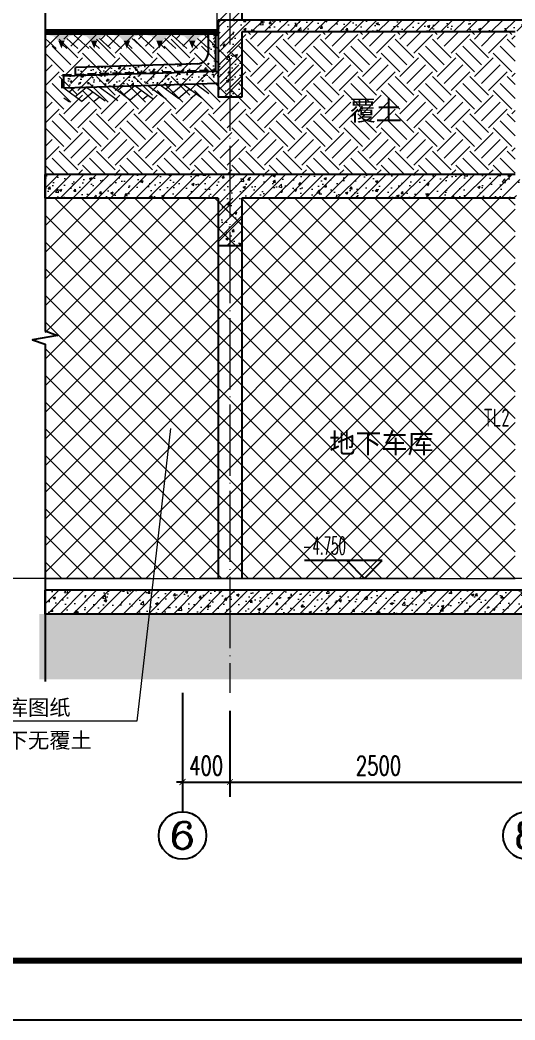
# Model space of a CAD drawing. Extents: x -1307975 to -76406, y -96289 to 379359.
# Drawn here: x -628788 to -624620, y 348300 to 356718 of the extents above; entities that cross this region are included whole.
import ezdxf
from ezdxf.enums import TextEntityAlignment as Align

# ---------------------------------------------------------------- set-up
doc = ezdxf.new("R2010")
doc.units = 0
doc.header["$LTSCALE"] = 1000
doc.linetypes.add('DASH', pattern=[0.35, 0.25, -0.1])
doc.linetypes.add('DOTE', pattern=[2.42, 2, -0.2, 0.02, -0.2])
doc.layers.get('0').update_dxf_attribs({"linetype": 'CONTINUOUS'})
doc.layers.get('DEFPOINTS').update_dxf_attribs({"linetype": 'CONTINUOUS'})
for name, color, linetype in [('-TK', 7, 'CONTINUOUS'), ('A-AXIS_TEXT', 7, 'CONTINUOUS'), ('AXIS', 3, 'CONTINUOUS'), ('COLUMN', 4, 'CONTINUOUS'), ('DIM_ELEV', 3, 'CONTINUOUS'), ('DIM_SYMB', 3, 'CONTINUOUS'), ('PUB_TEXT', 2, 'CONTINUOUS'), ('TEXT', 2, 'CONTINUOUS'), ('WALL', 5, 'CONTINUOUS'), ('看线', 251, 'CONTINUOUS')]:
    doc.layers.add(name, color=color, linetype=linetype)
for name, color, linetype, lineweight in [('AXIS_TEXT', 7, 'CONTINUOUS', 20), ('DOTE', 19, 'DOTE', 9), ('HS-A-轮廓线-地下室', 3, 'DASH', 18), ('PUB_HATCH', 8, 'CONTINUOUS', 9), ('内粉刷', 37, 'CONTINUOUS', 9), ('填充', 251, 'CONTINUOUS', 5), ('立面-中轮廓线', 30, 'CONTINUOUS', 35), ('粉刷', 251, 'CONTINUOUS', 9)]:
    doc.layers.add(name, color=color, linetype=linetype, lineweight=lineweight)
doc.styles.add('_TCH_AXIS', font='COMPLEX', dxfattribs={"bigfont": 'GBCBIG'})
doc.styles.add('_TCH_DIM', font='SIMPLEX.shx', dxfattribs={"width": 0.7, "bigfont": 'GBCBIG.shx'})
doc.styles.add('_TCH_DIM_T3', font='SIMPLEX', dxfattribs={"width": 0.705882, "bigfont": 'GBCBIG'})
doc.styles.add('COMPLEX', font='COMPLEX')
doc.styles.add('TSSD_REIN', font='tssdeng.shx', dxfattribs={"width": 0.7, "height": 300, "bigfont": 'tssdchn.shx'})
doc.styles.add('黑体', font='simhei.ttf')
doc.dimstyles.new('_TCH_ARCH&&50', dxfattribs={"dimtxt": 157.5, "dimasz": 50, "dimexe": 125, "dimexo": 150, "dimgap": 58.75, "dimtad": 1, "dimdec": 0, "dimzin": 0, "dimdsep": 46, "dimtxsty": '_TCH_DIM_T3', "dimblk": 'ARCHTICK', "dimcen": 0.09, "dimclrt": 7, "dimazin": 0, "dimtfac": 1, "dimtdec": 0, "dimtix": 1, "dimtmove": 2, "dimatfit": 3, "dimldrblk": 'ARCHTICK', "dimfxl": 1, "dimtolj": 1, "dimtzin": 0, "dimarcsym": 0})
pattern_1 = [(50, (28072.99, 249033.25), (143.452037, -12.550427), [15, -165]), (355, (28072.99, 249033.25), (-27.750267, 150.438427), [12, -132]), (100.4514, (28084.94, 249032.2), (115.701876, 137.88791), [12.74804, -140.22842]), (46.1842, (28072.99, 249073.25), (213.44821, -33.1038), [22.5, -247.5]), (96.6356, (28090.77, 249070.5), (186.93254, 194.82357), [19.12206, -210.3426]), (351.1842, (28072.99, 249073.25), (186.93239, 194.82372), [18, -198]), (21, (28092.99, 249063.25), (119.38141, -80.52378), [15, -165]), (326, (28092.99, 249063.25), (48.663066, 145.03001), [12, -132]), (71.4514, (28102.93, 249056.54), (168.044526, 64.5061), [12.74804, -140.22842]), (37.5, (28072.986, 249033.25), (2.431971, 66.578771), [0, -130.4, 0, -134, 0, -132.5]), (7.5, (28072.986, 249033.25), (52.613907, 78.882342), [0, -76.4, 0, -127.4, 0, -50.5]), (327.5, (28028.386, 249033.25), (106.764487, -4.510974), [0, -50, 0, -156, 0, -207]), (317.5, (28008.39, 249033.25), (116.637234, 20.020996), [0, -65, 0, -103.6, 0, -147])]
pattern_2 = [(45, (-1035007.906, 393076.42), (-53.033009, 53.033009), []), (50, (-1035007.9, 393076.42), (215.178055, -18.82564), [22.5, -247.5]), (355, (-1035007.9, 393076.42), (-41.6254, 225.65764), [18, -198]), (100.4514, (-1034989.97, 393074.85), (173.55281, 206.83186), [19.12206, -210.34263]), (46.1842, (-1035007.9, 393136.42), (320.17231, -49.6557), [33.75, -371.25]), (96.6356, (-1034981.22, 393132.28), (280.3988, 292.23536), [28.68309, -315.5139]), (351.1842, (-1035007.9, 393136.42), (280.39858, 292.23558), [27, -297]), (21, (-1034977.9, 393121.42), (179.072116, -120.78567), [22.5, -247.5]), (326, (-1034977.9, 393121.42), (72.9946, 217.54501), [18, -198]), (71.4514, (-1034962.98, 393111.35), (252.06679, 96.75915), [19.12206, -210.34263]), (37.5, (-1035007.906, 393076.42), (3.647957, 99.868156), [0, -195.6, 0, -201, 0, -198.75]), (7.5, (-1035007.91, 393076.42), (78.92086, 118.323514), [0, -114.6, 0, -191.1, 0, -75.75]), (327.5, (-1035074.806, 393076.42), (160.146731, -6.766462), [0, -75, 0, -234, 0, -310.5]), (317.5, (-1035104.8, 393076.42), (174.95585, 30.031495), [0, -97.5, 0, -155.4, 0, -220.5])]

# ---------------------------------------------------------------- blocks, each defined once
blk = doc.blocks.new('$LINEPAT$素土夯实')
at = {"color": 0}
for p, q in [((0, -210), (210, 0)), ((120, -300), (420, 0)), ((420, 0), (608, -188)), ((495, -300), (795, 0)), ((615, 0), (705, -90)), ((315, -105), (502, -293)), ((210, -210), (300, -300)), ((705, -300), (795, -210))]:
    blk.add_line(p, q, dxfattribs=at)
blk = doc.blocks.new('$LinePat$自然土壤')
at = {"color": 0}
for p, q in [((0, -90), (71, -19)), ((0, -300), (211, -89)), ((420, -300), (630, -90)), ((210, -300), (286, -224))]:
    blk.add_line(p, q, dxfattribs=at)
for points in [[(0, 0), (630, 0), (168, -45), (462, -45)], [(168, -45), (462, -45), (252, -132), (378, -132)], [(252, -132), (378, -132), (315, -300)]]:
    blk.add_solid(points, dxfattribs=at)
blk = doc.blocks.new('sanshui')
at = {"layer": '粉刷'}
h = blk.add_hatch(dxfattribs=at)
h.set_pattern_fill('混凝土', color=256, scale=20)
h.set_pattern_definition(pattern_1)
edge = h.paths.add_edge_path()
edge.add_line((346317.8, 427329.6), (346257.8, 427329.6))
edge.add_line((346257.8, 427329.6), (346257.8, 427160.3))
edge.add_arc((346157.8, 427160.3), 100, 271.71836, 360, ccw=False)
edge.add_line((346160.8, 427060.3), (345137.8, 427029.6))
edge.add_line((345137.8, 427029.6), (345137.8, 426969.6))
edge.add_line((345137.8, 426969.6), (346317.8, 427005))
edge.add_line((346317.8, 427005), (346317.8, 427329.6))
h = blk.add_hatch(dxfattribs=at)
h.set_pattern_fill('混凝土', color=256, scale=20)
h.set_pattern_definition(pattern_1)
h.paths.add_polyline_path([(346337.8, 426895.6), (346337.8, 426995.6), (345037.8, 426956.6), (345037.8, 426856.6)])
at = {"layer": 'COLUMN'}
for p, q in [((346257.8, 427329.6), (346317.8, 427329.6)), ((346257.8, 427160.3), (346257.8, 427329.6)), ((346317.8, 426995), (346317.8, 427329.6)), ((346160.8, 427060.3), (345137.8, 427029.6)), ((345137.8, 426959.6), (345137.8, 427029.6)), ((346338.1, 426995.6), (345037.8, 426956.6)), ((345037.8, 426856.6), (345037.8, 426956.6)), ((346338.1, 426895.6), (345037.8, 426856.6))]:
    blk.add_line(p, q, dxfattribs=at)
blk.add_arc((346157.8, 427160.3), 100, 271.71836, 0, dxfattribs=at)
at = {"layer": '立面-中轮廓线', "linetype": 'DASH', "ltscale": 0.3}
blk.add_lwpolyline([(345027.8, 426856.6), (345027.8, 426966.3), (346317.8, 427005)], dxfattribs=at)
at = {"layer": '粉刷'}
blk.add_line((344881.5, 427329.6), (346257.8, 427329.6), dxfattribs=at)
at = {"layer": '粉刷', "yscale": 0.4, "zscale": 0.4}
for name, p, xscale, rotation in [('$LinePat$自然土壤', (345156.8, 427309.6), -0.4369306507241237, 359.9999999999903), ('$LinePat$自然土壤', (345432, 427309.6), -0.4369306507241237, 359.9999999999903), ('$LinePat$自然土壤', (345707.3, 427309.6), -0.4369306507241237, 359.9999999999903), ('$LinePat$自然土壤', (345982.6, 427309.6), -0.4369306507241237, 359.9999999999903), ('$LinePat$自然土壤', (346257.8, 427309.6), -0.4369306507241237, 359.9999999999903), ('$LINEPAT$素土夯实', (345444.5, 426868.8), -0.5117605352322558, 1.718358001643932), ('$LINEPAT$素土夯实', (345851.2, 426881), -0.5117605352322558, 1.718358001643932), ('$LINEPAT$素土夯实', (346257.8, 426893.2), -0.5117605352322558, 1.718358001643932)]:
    blk.add_blockref(name, p, dxfattribs=dict(at, xscale=xscale, rotation=rotation))
blk = doc.blocks.new('_ArchTick')
at = {"color": 0, "linetype": 'ByBlock', "const_width": 0.15}
blk.add_lwpolyline([(-0.5, -0.5), (0.5, 0.5)], dxfattribs=at)
blk = doc.blocks.new('*D840')
at = {"layer": 'AXIS', "color": 0, "lineweight": -2, "transparency": 16777216}
for p, q in [((-627020.1, 350903.5), (-627020.1, 350178.5)), ((-624520.1, 350903.5), (-624520.1, 350178.5)), ((-627020.1, 350303.5), (-624520.1, 350303.5))]:
    blk.add_line(p, q, dxfattribs=at)
at = {"layer": 'DEFPOINTS', "color": 0, "transparency": 16777216}
for p in [(-627020.1, 351053.5), (-624520.1, 351053.5), (-624520.1, 350303.5)]:
    blk.add_point(p, dxfattribs=at)
at = {"layer": 'AXIS', "color": 0, "lineweight": -2, "transparency": 16777216, "xscale": 50, "yscale": 50, "zscale": 50, "rotation": 180}
blk.add_blockref('_ArchTick', (-627020.1, 350303.5), dxfattribs=at)
at = {"layer": 'AXIS', "color": 0, "lineweight": -2, "transparency": 16777216, "xscale": 50, "yscale": 50, "zscale": 50}
blk.add_blockref('_ArchTick', (-624520.1, 350303.5), dxfattribs=at)
at = {"layer": 'AXIS', "color": 7, "transparency": 16777216, "insert": (-625770.1, 350441), "char_height": 157.5, "attachment_point": 5, "style": '_TCH_DIM_T3'}
blk.add_mtext('\\A1;2500', dxfattribs=at)
blk = doc.blocks.new('*D841')
at = {"layer": 'AXIS', "color": 0, "lineweight": -2, "transparency": 16777216}
for p, q in [((-627420.1, 350903.5), (-627420.1, 350178.5)), ((-627020.1, 350903.5), (-627020.1, 350178.5)), ((-627420.1, 350303.5), (-627470.1, 350303.5)), ((-627420.1, 350303.5), (-627020.1, 350303.5)), ((-627020.1, 350303.5), (-626970.1, 350303.5))]:
    blk.add_line(p, q, dxfattribs=at)
at = {"layer": 'DEFPOINTS', "color": 0, "transparency": 16777216}
for p in [(-627420.1, 351053.5), (-627020.1, 351053.5), (-627020.1, 350303.5)]:
    blk.add_point(p, dxfattribs=at)
at = {"layer": 'AXIS', "color": 0, "lineweight": -2, "transparency": 16777216, "xscale": 50, "yscale": 50, "zscale": 50}
blk.add_blockref('_ArchTick', (-627420.1, 350303.5), dxfattribs=at)
at = {"layer": 'AXIS', "color": 0, "lineweight": -2, "transparency": 16777216, "xscale": 50, "yscale": 50, "zscale": 50, "rotation": 180}
blk.add_blockref('_ArchTick', (-627020.1, 350303.5), dxfattribs=at)
at = {"layer": 'AXIS', "color": 7, "transparency": 16777216, "insert": (-627220.1, 350441), "char_height": 157.5, "attachment_point": 5, "style": '_TCH_DIM_T3'}
blk.add_mtext('\\A1;400', dxfattribs=at)
blk = doc.blocks.new('_AXISO')
blk.add_circle((0, 0), 0.5)
at = {"layer": 'A-AXIS_TEXT', "style": 'COMPLEX', "width": 1.041667}
blk.add_attdef('A', text='', height=0.56, dxfattribs=at).set_placement((-0.25, -0.28), (0.25, -0.28), align=Align.FIT)
blk = doc.blocks.new('A1')
blk.add_lwpolyline([(0, 59400), (0, 0), (84100, 0), (84100, 59400)], close=True)
at = {"const_width": 100}
blk.add_lwpolyline([(2500, 58400), (2500, 1000), (83100, 1000), (83100, 58400)], close=True, dxfattribs=at)

msp = doc.modelspace()

# ---------------------------------------------------------------- hatches: boundary and pattern name
at = {"layer": 'PUB_HATCH'}
h = msp.add_hatch(dxfattribs=at)
h.set_pattern_fill('普通砖', color=256, scale=30, style=0)
h.set_pattern_definition([(45, (-1035007.906, 393130.27), (-53.03303, 53.03303), [])])
h.paths.add_polyline_path([(-626920.14, 359767.63), (-627120.14, 359767.63), (-627120.15, 356717.83), (-626920.15, 356717.83)])
h = msp.add_hatch(dxfattribs=at)
h.set_pattern_fill('钢筋混凝土', color=256, scale=30, style=0)
h.set_pattern_definition(pattern_2)
h.paths.add_polyline_path([(-626920.15, 356617.83), (-627120.15, 356717.83), (-627120.15, 356067.63), (-626920.15, 356067.63)])
h = msp.add_hatch(dxfattribs=at)
h.set_pattern_fill('钢筋混凝土', color=256, scale=30, style=0)
h.set_pattern_definition(pattern_2)
h.paths.add_polyline_path([(-624519.72, 356651.16), (-624518.86, 356717.83), (-627120.15, 356717.83), (-626920.15, 356617.83), (-624620.14, 356617.83)])
h = msp.add_hatch(dxfattribs=at)
h.set_pattern_fill('钢筋混凝土', color=256, scale=30, style=0)
h.set_pattern_definition(pattern_2)
h.paths.add_polyline_path([(-627020.15, 355284.29), (-627020.15, 355417.63), (-628576.75, 355417.63), (-628576.75, 355217.63), (-627120.15, 355217.63)])
h = msp.add_hatch(dxfattribs=at)
h.set_pattern_fill('钢筋混凝土', color=256, scale=30, style=0)
h.set_pattern_definition(pattern_2)
h.paths.add_polyline_path([(-624553.39, 355350.96), (-624620.07, 355417.63), (-627020.15, 355417.63), (-627020.15, 355284.29), (-626920.15, 355217.63), (-624620.05, 355217.63)])
h = msp.add_hatch(dxfattribs=at)
h.set_pattern_fill('钢筋混凝土', color=256, scale=30, style=0)
h.set_pattern_definition(pattern_2)
h.paths.add_polyline_path([(-627020.15, 355284.29), (-627120.15, 355217.63), (-627120.15, 354817.71), (-626920.15, 354817.71), (-626920.15, 355217.63)])
h = msp.add_hatch(dxfattribs=at)
h.set_pattern_fill('钢筋混凝土', color=256, scale=30, style=0)
h.set_pattern_definition(pattern_2)
h.paths.add_polyline_path([(-624520.15, 351717.63), (-624520.15, 351917.63), (-628576.75, 351917.63), (-628576.75, 351717.63)])
at = {"layer": '填充'}
h = msp.add_hatch(dxfattribs=at)
h.set_pattern_fill('EARTH', color=250, scale=70, angle=45, style=0)
h.set_pattern_definition([(45, (-1424446.46, -29846.63), (0, 314.308964), [222.25, -222.25]), (45, (-1424505.4, -29787.7), (0, 314.308964), [222.25, -222.25]), (45, (-1424564.33, -29728.77), (0, 314.308964), [222.25, -222.25]), (135, (-1424564.33, -29689.48), (-314.308964, 0), [222.25, -222.25]), (135, (-1424505.4, -29630.54), (-314.308964, 0), [222.25, -222.25]), (135, (-1424446.46, -29571.61), (-314.308964, 0), [222.25, -222.25])])
edge = h.paths.add_edge_path()
edge.add_line((-628576.36, 356617.62), (-628577.14, 355417.63))
edge.add_line((-628576.75, 355417.63), (-624620.1, 355420.12))
edge.add_line((-624620.1, 355420.12), (-624620.1, 356615.33))
edge.add_line((-624620.1, 356615.33), (-628576.75, 356617.62))
h = msp.add_hatch(dxfattribs=at)
h.set_pattern_fill('ANSI37', color=196, scale=100, style=0)
h.set_pattern_definition([(45, (-616520.15, 361877.67), (-112.2532, 112.2532), []), (135, (-616520.15, 361877.67), (-112.2532, -112.2532), [])])
h.paths.add_polyline_path([(-628576.75, 355217.63), (-628576.75, 352017.63), (-624620.15, 352017.41), (-624620.15, 355217.62), (-626920.15, 355217.63)])
h = msp.add_hatch(dxfattribs=at)
h.set_pattern_fill('EARTH', color=250, scale=50, angle=45, style=0)
h.set_pattern_definition([(45, (-780215.23, 488801.7), (0, 224.5064), [158.75, -158.75]), (45, (-780257.33, 488843.8), (0, 224.5064), [158.75, -158.75]), (45, (-780299.42, 488885.89), (0, 224.5064), [158.75, -158.75]), (135, (-780299.42, 488913.95), (-224.5064, 0), [158.75, -158.75]), (135, (-780257.33, 488956.05), (-224.5064, 0), [158.75, -158.75]), (135, (-780215.23, 488998.14), (-224.5064, 0), [158.75, -158.75])])
h.paths.add_polyline_path([(-613447.97, 351167.73), (-613447.97, 351717.98), (-628626.81, 351717.98), (-628626.81, 351167.73)])

# ---------------------------------------------------------------- linework, layer by layer
at = {"layer": 'AXIS'}
msp.add_line((-627420.08, 351053.53), (-627420.08, 350053.53), dxfattribs=at)
at = {"layer": 'DIM_ELEV'}
for p, q in [((-625737.47, 352167.63), (-626393.47, 352167.63)), ((-625887.47, 352017.63), (-626037.47, 352167.63)), ((-625887.47, 352017.63), (-625737.47, 352167.63))]:
    msp.add_line(p, q, dxfattribs=at)
at = {"layer": 'DIM_SYMB'}
msp.add_lwpolyline([(-628576.75, 356941.97), (-628576.75, 354101.68), (-628471.75, 354063.46), (-628681.75, 354026.44), (-628576.75, 353989.18), (-628576.75, 351148.89)], dxfattribs=at)
at = {"layer": 'DOTE', "linetype": 'DOTE', "ltscale": 0.3}
msp.add_line((-627020.15, 361467.66), (-627020.15, 351053.53), dxfattribs=at)
at = {"layer": 'DOTE', "linetype": 'DOTE'}
msp.add_line((-613167.97, 352017.63), (-628894.75, 352017.63), dxfattribs=at)
at = {"layer": 'HS-A-轮廓线-地下室', "color": 4, "linetype": 'ByBlock'}
for p, q in [((-627522.14, 353277.98), (-627804.75, 350814.54)), ((-627522.14, 353277.98), (-627804.75, 350814.54)), ((-627522.14, 353277.98), (-627804.75, 350814.54)), ((-627522.14, 353277.98), (-627804.75, 350814.54)), ((-627804.75, 350814.54), (-629975.55, 350814.54))]:
    msp.add_line(p, q, dxfattribs=at)
at = {"layer": 'PUB_HATCH', "color": 215, "true_color": 0xa953a0}
msp.add_lwpolyline([(-627129.78, 360517.68), (-627130.15, 360057.67), (-627130.15, 360057.67), (-627130.15, 356617.67)], dxfattribs=at)
at = {"layer": 'WALL'}
for p, q in [((-626920.14, 359767.63), (-626920.15, 356717.83)), ((-627120.15, 356717.83), (-627120.15, 356067.63)), ((-624518.86, 356717.83), (-627120.15, 356717.83)), ((-626920.15, 356617.83), (-626920.15, 356067.63)), ((-624620.14, 356617.83), (-626920.15, 356617.83)), ((-626920.15, 356067.63), (-627120.15, 356067.63)), ((-627020.15, 355417.63), (-628576.75, 355417.63)), ((-628576.75, 355217.63), (-628576.75, 355417.63)), ((-624620.07, 355417.63), (-627020.15, 355417.63)), ((-627120.15, 355217.63), (-628576.75, 355217.63)), ((-627120.15, 355217.63), (-627120.15, 354817.71)), ((-624620.05, 355217.63), (-626920.15, 355217.63)), ((-626920.15, 355217.63), (-626920.15, 354817.71)), ((-626920.15, 354817.71), (-627120.15, 354817.71)), ((-624520.15, 351917.63), (-628576.75, 351917.63)), ((-628576.75, 351717.63), (-628576.75, 351917.63)), ((-624520.15, 351717.63), (-628576.75, 351717.63))]:
    msp.add_line(p, q, dxfattribs=at)
at = {"layer": 'WALL', "color": 1, "const_width": 50}
msp.add_lwpolyline([(-627120.15, 356617.63), (-628576.75, 356617.63)], dxfattribs=at)
at = {"layer": '内粉刷'}
msp.add_line((-628576.75, 352017.63), (-624620.21, 352017.63), dxfattribs=at)
at = {"layer": '看线'}
for p, q in [((-627120.15, 354817.71), (-627120.15, 352017.63)), ((-626920.15, 354817.71), (-626920.15, 352017.63))]:
    msp.add_line(p, q, dxfattribs=at)

# ---------------------------------------------------------------- block references
at = {"layer": '-TK', "xscale": 0.5, "yscale": 0.5, "zscale": 0.5}
msp.add_blockref('A1', (-647075.13, 348300.18), dxfattribs=at)
msp.add_blockref('sanshui', (-973458.27, -70711.97))
at = {"layer": 'AXIS'}
ref = msp.add_blockref('_AXISO', (-627420.08, 349853.53), dxfattribs=dict(at, xscale=400, yscale=400, zscale=400))
ref.add_attrib('A', '6', dxfattribs={"layer": 'AXIS_TEXT', "height": 226.27, "style": '_TCH_AXIS', "width": 1.5}).set_placement((-627533.22, 349740.39), (-627306.95, 349740.39), align=Align.FIT)
ref = msp.add_blockref('_AXISO', (-624520.15, 349853.53), dxfattribs=dict(at, xscale=400, yscale=400, zscale=400))
ref.add_attrib('A', '8', dxfattribs={"layer": 'AXIS_TEXT', "height": 226.27, "style": '_TCH_AXIS', "width": 1.5}).set_placement((-624633.29, 349740.39), (-624407.01, 349740.39), align=Align.FIT)

# ---------------------------------------------------------------- texts
at = {"layer": 'PUB_TEXT'}
for s, p in [('覆土', (-626011.67, 355871.94)), ('地下车库', (-626183.19, 353071.93))]:
    msp.add_text(s, height=168.794, dxfattribs=at).set_placement(p)
at = {"layer": 'PUB_TEXT', "style": '_TCH_DIM', "width": 0.494118}
msp.add_text('-4.750', height=148.75, dxfattribs=at).set_placement((-626408.47, 352217.68))
at = {"layer": 'PUB_TEXT', "linetype": 'ByBlock', "style": '黑体'}
for s, p in [('阴影部分详地库图纸', (-629975.55, 350865.33)), ('非人防区主楼下无覆土', (-629975.55, 350589.49))]:
    msp.add_text(s, height=131.435, dxfattribs=at).set_placement(p)
at = {"layer": 'TEXT', "color": 230, "style": 'TSSD_REIN', "width": 0.7}
msp.add_text('TL2', height=150, dxfattribs=at).set_placement((-624885.77, 353295.29))

# ---------------------------------------------------------------- dimensions: what is measured, and where the dimension line sits
at = {"layer": 'AXIS'}
for p1, p2, picture, middle in [((-627420.08, 351053.53), (-627020.15, 351053.53), '*D841', (-627220.12, 350441.03)), ((-627020.15, 351053.53), (-624520.15, 351053.53), '*D840', (-625770.15, 350441.03))]:
    dim = msp.add_aligned_dim(p1=p1, p2=p2, distance=-750, dimstyle='_TCH_ARCH&&50', dxfattribs=at)
    dim.commit()
    dim.dimension.update_dxf_attribs({"geometry": picture, "text_midpoint": middle})

doc.saveas('drawing.dxf')
